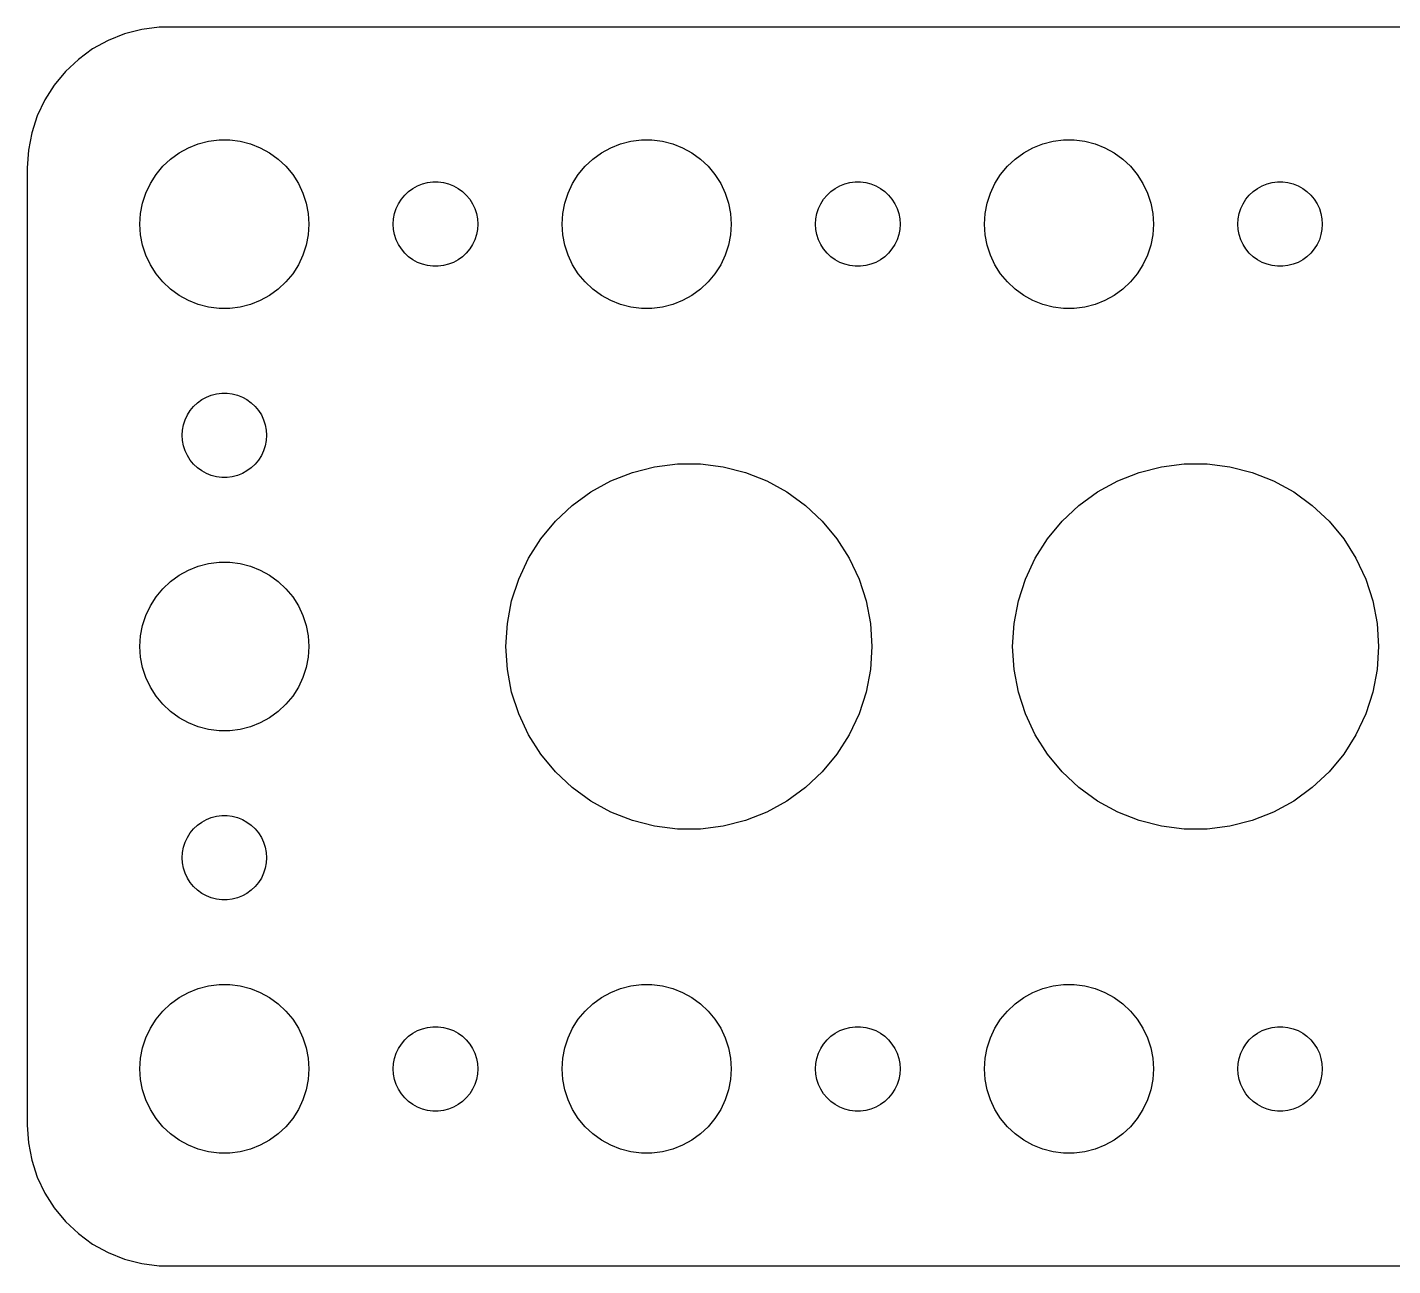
# Model space of a CAD drawing. Header units: metres. Extents: x -60 to 60, y 32 to 76.
# Drawn here: x -59.5 to -11, y 32.01 to 75.99 of the extents above; entities that cross this region are included whole.
import ezdxf

# ---------------------------------------------------------------- set-up
doc = ezdxf.new("R2010")
doc.units = ezdxf.units.M

msp = doc.modelspace()

# ---------------------------------------------------------------- linework, layer by layer
for p, q in [((-56.0451, 75.7553), (-56.6289, 75.5241)), ((-55.4369, 75.9114), (-56.0451, 75.7553)), ((-54.8139, 75.9901), (-55.4369, 75.9114)), ((54.8139, 75.9901), (-54.8139, 75.9901)), ((-57.1791, 75.2216), (-57.6871, 74.8526)), ((-56.6289, 75.5241), (-57.1791, 75.2216)), ((-57.6871, 74.8526), (-58.1448, 74.4227)), ((-58.1448, 74.4227), (-58.5451, 73.9389)), ((-58.5451, 73.9389), (-58.8815, 73.4088)), ((-58.8815, 73.4088), (-59.1489, 72.8406)), ((-59.1489, 72.8406), (-59.3429, 72.2434)), ((-59.3429, 72.2434), (-59.4606, 71.6267)), ((-53.7773, 71.7145), (-53.427, 71.8532)), ((-53.427, 71.8532), (-53.0621, 71.9469)), ((-53.0621, 71.9469), (-52.6884, 71.9941)), ((-52.6884, 71.9941), (-52.3116, 71.9941)), ((-52.3116, 71.9941), (-51.9379, 71.9469)), ((-51.9379, 71.9469), (-51.5729, 71.8532)), ((-51.5729, 71.8532), (-51.2227, 71.7145)), ((-38.7773, 71.7145), (-38.427, 71.8532)), ((-38.427, 71.8532), (-38.0621, 71.9469)), ((-38.0621, 71.9469), (-37.6884, 71.9941)), ((-37.6884, 71.9941), (-37.3116, 71.9941)), ((-37.3116, 71.9941), (-36.9379, 71.9469)), ((-36.9379, 71.9469), (-36.5729, 71.8532)), ((-36.5729, 71.8532), (-36.2227, 71.7145)), ((-23.7773, 71.7145), (-23.427, 71.8532)), ((-23.427, 71.8532), (-23.0621, 71.9469)), ((-23.0621, 71.9469), (-22.6884, 71.9941)), ((-22.6884, 71.9941), (-22.3116, 71.9941)), ((-22.3116, 71.9941), (-21.9379, 71.9469)), ((-21.9379, 71.9469), (-21.5729, 71.8532)), ((-21.5729, 71.8532), (-21.2227, 71.7145)), ((-59.4606, 71.6267), (-59.5, 71)), ((-54.6869, 71.0536), (-54.4123, 71.3115)), ((-54.4123, 71.3115), (-54.1075, 71.533)), ((-54.1075, 71.533), (-53.7773, 71.7145)), ((-51.2227, 71.7145), (-50.8925, 71.533)), ((-50.8925, 71.533), (-50.5877, 71.3115)), ((-50.5877, 71.3115), (-50.3131, 71.0536)), ((-39.6869, 71.0536), (-39.4123, 71.3115)), ((-39.4123, 71.3115), (-39.1075, 71.533)), ((-39.1075, 71.533), (-38.7773, 71.7145)), ((-36.2227, 71.7145), (-35.8925, 71.533)), ((-35.8925, 71.533), (-35.5877, 71.3115)), ((-35.5877, 71.3115), (-35.3131, 71.0536)), ((-24.6869, 71.0536), (-24.4123, 71.3115)), ((-24.4123, 71.3115), (-24.1075, 71.533)), ((-24.1075, 71.533), (-23.7773, 71.7145)), ((-21.2227, 71.7145), (-20.8925, 71.533)), ((-20.8925, 71.533), (-20.5877, 71.3115)), ((-20.5877, 71.3115), (-20.3131, 71.0536)), ((-59.5, 71), (-59.5, 37)), ((-54.927, 70.7634), (-54.6869, 71.0536)), ((-50.3131, 71.0536), (-50.0729, 70.7634)), ((-39.927, 70.7634), (-39.6869, 71.0536)), ((-35.3131, 71.0536), (-35.0729, 70.7634)), ((-24.927, 70.7634), (-24.6869, 71.0536)), ((-20.3131, 71.0536), (-20.0729, 70.7634)), ((-55.2893, 70.1044), (-55.1289, 70.4453)), ((-55.1289, 70.4453), (-54.927, 70.7634)), ((-50.0729, 70.7634), (-49.8711, 70.4453)), ((-49.8711, 70.4453), (-49.7107, 70.1044)), ((-45.8037, 70.2665), (-45.6387, 70.3572)), ((-45.6387, 70.3572), (-45.4635, 70.4266)), ((-45.4635, 70.4266), (-45.2811, 70.4734)), ((-45.2811, 70.4734), (-45.0942, 70.497)), ((-45.0942, 70.497), (-44.9058, 70.497)), ((-44.9058, 70.497), (-44.7189, 70.4734)), ((-44.7189, 70.4734), (-44.5365, 70.4266)), ((-44.5365, 70.4266), (-44.3613, 70.3572)), ((-44.3613, 70.3572), (-44.1963, 70.2665)), ((-40.2893, 70.1044), (-40.1289, 70.4453)), ((-40.1289, 70.4453), (-39.927, 70.7634)), ((-35.0729, 70.7634), (-34.8711, 70.4453)), ((-34.8711, 70.4453), (-34.7107, 70.1044)), ((-30.8037, 70.2665), (-30.6387, 70.3572)), ((-30.6387, 70.3572), (-30.4635, 70.4266)), ((-30.4635, 70.4266), (-30.2811, 70.4734)), ((-30.2811, 70.4734), (-30.0942, 70.497)), ((-30.0942, 70.497), (-29.9058, 70.497)), ((-29.9058, 70.497), (-29.7189, 70.4734)), ((-29.7189, 70.4734), (-29.5365, 70.4266)), ((-29.5365, 70.4266), (-29.3613, 70.3572)), ((-29.3613, 70.3572), (-29.1963, 70.2665)), ((-25.2893, 70.1044), (-25.1289, 70.4453)), ((-25.1289, 70.4453), (-24.927, 70.7634)), ((-20.0729, 70.7634), (-19.8711, 70.4453)), ((-19.8711, 70.4453), (-19.7107, 70.1044)), ((-15.8037, 70.2665), (-15.6387, 70.3572)), ((-15.6387, 70.3572), (-15.4635, 70.4266)), ((-15.4635, 70.4266), (-15.2811, 70.4734)), ((-15.2811, 70.4734), (-15.0942, 70.497)), ((-15.0942, 70.497), (-14.9058, 70.497)), ((-14.9058, 70.497), (-14.7189, 70.4734)), ((-14.7189, 70.4734), (-14.5365, 70.4266)), ((-14.5365, 70.4266), (-14.3613, 70.3572)), ((-14.3613, 70.3572), (-14.1963, 70.2665)), ((-55.4057, 69.7461), (-55.2893, 70.1044)), ((-49.7107, 70.1044), (-49.5942, 69.7461)), ((-46.3145, 69.7226), (-46.2135, 69.8817)), ((-46.2135, 69.8817), (-46.0934, 70.0268)), ((-46.0934, 70.0268), (-45.9561, 70.1558)), ((-45.9561, 70.1558), (-45.8037, 70.2665)), ((-44.1963, 70.2665), (-44.0439, 70.1558)), ((-44.0439, 70.1558), (-43.9065, 70.0268)), ((-43.9065, 70.0268), (-43.7865, 69.8817)), ((-43.7865, 69.8817), (-43.6855, 69.7226)), ((-40.4057, 69.7461), (-40.2893, 70.1044)), ((-34.7107, 70.1044), (-34.5942, 69.7461)), ((-31.3145, 69.7226), (-31.2135, 69.8817)), ((-31.2135, 69.8817), (-31.0934, 70.0268)), ((-31.0934, 70.0268), (-30.9561, 70.1558)), ((-30.9561, 70.1558), (-30.8037, 70.2665)), ((-29.1963, 70.2665), (-29.0439, 70.1558)), ((-29.0439, 70.1558), (-28.9065, 70.0268)), ((-28.9065, 70.0268), (-28.7865, 69.8817)), ((-28.7865, 69.8817), (-28.6855, 69.7226)), ((-25.4057, 69.7461), (-25.2893, 70.1044)), ((-19.7107, 70.1044), (-19.5942, 69.7461)), ((-16.3145, 69.7226), (-16.2135, 69.8817)), ((-16.2135, 69.8817), (-16.0934, 70.0268)), ((-16.0934, 70.0268), (-15.9561, 70.1558)), ((-15.9561, 70.1558), (-15.8037, 70.2665)), ((-14.1963, 70.2665), (-14.0439, 70.1558)), ((-14.0439, 70.1558), (-13.9065, 70.0268)), ((-13.9065, 70.0268), (-13.7865, 69.8817)), ((-13.7865, 69.8817), (-13.6855, 69.7226)), ((-55.5, 69), (-55.4763, 69.376)), ((-55.4763, 69.376), (-55.4057, 69.7461)), ((-49.5942, 69.7461), (-49.5237, 69.376)), ((-49.5237, 69.376), (-49.5, 69)), ((-46.4882, 69.188), (-46.4529, 69.373)), ((-46.4529, 69.373), (-46.3947, 69.5522)), ((-46.3947, 69.5522), (-46.3145, 69.7226)), ((-43.6855, 69.7226), (-43.6053, 69.5522)), ((-43.6053, 69.5522), (-43.5471, 69.373)), ((-43.5471, 69.373), (-43.5118, 69.188)), ((-40.5, 69), (-40.4763, 69.376)), ((-40.4763, 69.376), (-40.4057, 69.7461)), ((-34.5942, 69.7461), (-34.5237, 69.376)), ((-34.5237, 69.376), (-34.5, 69)), ((-31.4882, 69.188), (-31.4529, 69.373)), ((-31.4529, 69.373), (-31.3947, 69.5522)), ((-31.3947, 69.5522), (-31.3145, 69.7226)), ((-28.6855, 69.7226), (-28.6053, 69.5522)), ((-28.6053, 69.5522), (-28.5471, 69.373)), ((-28.5471, 69.373), (-28.5118, 69.188)), ((-25.5, 69), (-25.4763, 69.376)), ((-25.4763, 69.376), (-25.4057, 69.7461)), ((-19.5942, 69.7461), (-19.5237, 69.376)), ((-19.5237, 69.376), (-19.5, 69)), ((-16.4882, 69.188), (-16.4529, 69.373)), ((-16.4529, 69.373), (-16.3947, 69.5522)), ((-16.3947, 69.5522), (-16.3145, 69.7226)), ((-13.6855, 69.7226), (-13.6053, 69.5522)), ((-13.6053, 69.5522), (-13.5471, 69.373)), ((-13.5471, 69.373), (-13.5118, 69.188)), ((-55.4763, 68.624), (-55.5, 69)), ((-49.5, 69), (-49.5237, 68.624)), ((-46.5, 69), (-46.4882, 69.188)), ((-46.4882, 68.812), (-46.5, 69)), ((-43.5118, 69.188), (-43.5, 69)), ((-43.5, 69), (-43.5118, 68.812)), ((-40.4763, 68.624), (-40.5, 69)), ((-34.5, 69), (-34.5237, 68.624)), ((-31.5, 69), (-31.4882, 69.188)), ((-31.4882, 68.812), (-31.5, 69)), ((-28.5118, 69.188), (-28.5, 69)), ((-28.5, 69), (-28.5118, 68.812)), ((-25.4763, 68.624), (-25.5, 69)), ((-19.5, 69), (-19.5237, 68.624)), ((-16.5, 69), (-16.4882, 69.188)), ((-16.4882, 68.812), (-16.5, 69)), ((-13.5118, 69.188), (-13.5, 69)), ((-13.5, 69), (-13.5118, 68.812)), ((-55.4057, 68.2539), (-55.4763, 68.624)), ((-49.5237, 68.624), (-49.5942, 68.2539)), ((-46.4529, 68.627), (-46.4882, 68.812)), ((-46.3947, 68.4478), (-46.4529, 68.627)), ((-46.3145, 68.2774), (-46.3947, 68.4478)), ((-43.6053, 68.4478), (-43.6855, 68.2774)), ((-43.5471, 68.627), (-43.6053, 68.4478)), ((-43.5118, 68.812), (-43.5471, 68.627)), ((-40.4057, 68.2539), (-40.4763, 68.624)), ((-34.5237, 68.624), (-34.5942, 68.2539)), ((-31.4529, 68.627), (-31.4882, 68.812)), ((-31.3947, 68.4478), (-31.4529, 68.627)), ((-31.3145, 68.2774), (-31.3947, 68.4478)), ((-28.6053, 68.4478), (-28.6855, 68.2774)), ((-28.5471, 68.627), (-28.6053, 68.4478)), ((-28.5118, 68.812), (-28.5471, 68.627)), ((-25.4057, 68.2539), (-25.4763, 68.624)), ((-19.5237, 68.624), (-19.5942, 68.2539)), ((-16.4529, 68.627), (-16.4882, 68.812)), ((-16.3947, 68.4478), (-16.4529, 68.627)), ((-16.3145, 68.2774), (-16.3947, 68.4478)), ((-13.6053, 68.4478), (-13.6855, 68.2774)), ((-13.5471, 68.627), (-13.6053, 68.4478)), ((-13.5118, 68.812), (-13.5471, 68.627)), ((-55.2893, 67.8956), (-55.4057, 68.2539)), ((-49.5942, 68.2539), (-49.7107, 67.8956)), ((-46.2135, 68.1183), (-46.3145, 68.2774)), ((-46.0934, 67.9732), (-46.2135, 68.1183)), ((-45.9561, 67.8442), (-46.0934, 67.9732)), ((-43.9065, 67.9732), (-44.0439, 67.8442)), ((-43.7865, 68.1183), (-43.9065, 67.9732)), ((-43.6855, 68.2774), (-43.7865, 68.1183)), ((-40.2893, 67.8956), (-40.4057, 68.2539)), ((-34.5942, 68.2539), (-34.7107, 67.8956)), ((-31.2135, 68.1183), (-31.3145, 68.2774)), ((-31.0934, 67.9732), (-31.2135, 68.1183)), ((-30.9561, 67.8442), (-31.0934, 67.9732)), ((-28.9065, 67.9732), (-29.0439, 67.8442)), ((-28.7865, 68.1183), (-28.9065, 67.9732)), ((-28.6855, 68.2774), (-28.7865, 68.1183)), ((-25.2893, 67.8956), (-25.4057, 68.2539)), ((-19.5942, 68.2539), (-19.7107, 67.8956)), ((-16.2135, 68.1183), (-16.3145, 68.2774)), ((-16.0934, 67.9732), (-16.2135, 68.1183)), ((-15.9561, 67.8442), (-16.0934, 67.9732)), ((-13.9065, 67.9732), (-14.0439, 67.8442)), ((-13.7865, 68.1183), (-13.9065, 67.9732)), ((-13.6855, 68.2774), (-13.7865, 68.1183)), ((-55.1289, 67.5547), (-55.2893, 67.8956)), ((-54.927, 67.2366), (-55.1289, 67.5547)), ((-49.8711, 67.5547), (-50.0729, 67.2366)), ((-49.7107, 67.8956), (-49.8711, 67.5547)), ((-45.8037, 67.7335), (-45.9561, 67.8442)), ((-45.6387, 67.6427), (-45.8037, 67.7335)), ((-45.4635, 67.5734), (-45.6387, 67.6427)), ((-45.2811, 67.5266), (-45.4635, 67.5734)), ((-45.0942, 67.5029), (-45.2811, 67.5266)), ((-44.9058, 67.5029), (-45.0942, 67.5029)), ((-44.7189, 67.5266), (-44.9058, 67.5029)), ((-44.5365, 67.5734), (-44.7189, 67.5266)), ((-44.3613, 67.6427), (-44.5365, 67.5734)), ((-44.1963, 67.7335), (-44.3613, 67.6427)), ((-44.0439, 67.8442), (-44.1963, 67.7335)), ((-40.1289, 67.5547), (-40.2893, 67.8956)), ((-39.927, 67.2366), (-40.1289, 67.5547)), ((-34.8711, 67.5547), (-35.0729, 67.2366)), ((-34.7107, 67.8956), (-34.8711, 67.5547)), ((-30.8037, 67.7335), (-30.9561, 67.8442)), ((-30.6387, 67.6427), (-30.8037, 67.7335)), ((-30.4635, 67.5734), (-30.6387, 67.6427)), ((-30.2811, 67.5266), (-30.4635, 67.5734)), ((-30.0942, 67.5029), (-30.2811, 67.5266)), ((-29.9058, 67.5029), (-30.0942, 67.5029)), ((-29.7189, 67.5266), (-29.9058, 67.5029)), ((-29.5365, 67.5734), (-29.7189, 67.5266)), ((-29.3613, 67.6427), (-29.5365, 67.5734)), ((-29.1963, 67.7335), (-29.3613, 67.6427)), ((-29.0439, 67.8442), (-29.1963, 67.7335)), ((-25.1289, 67.5547), (-25.2893, 67.8956)), ((-24.927, 67.2366), (-25.1289, 67.5547)), ((-19.8711, 67.5547), (-20.0729, 67.2366)), ((-19.7107, 67.8956), (-19.8711, 67.5547)), ((-15.8037, 67.7335), (-15.9561, 67.8442)), ((-15.6387, 67.6427), (-15.8037, 67.7335)), ((-15.4635, 67.5734), (-15.6387, 67.6427)), ((-15.2811, 67.5266), (-15.4635, 67.5734)), ((-15.0942, 67.5029), (-15.2811, 67.5266)), ((-14.9058, 67.5029), (-15.0942, 67.5029)), ((-14.7189, 67.5266), (-14.9058, 67.5029)), ((-14.5365, 67.5734), (-14.7189, 67.5266)), ((-14.3613, 67.6427), (-14.5365, 67.5734)), ((-14.1963, 67.7335), (-14.3613, 67.6427)), ((-14.0439, 67.8442), (-14.1963, 67.7335)), ((-54.6869, 66.9464), (-54.927, 67.2366)), ((-54.4123, 66.6884), (-54.6869, 66.9464)), ((-50.3131, 66.9464), (-50.5877, 66.6884)), ((-50.0729, 67.2366), (-50.3131, 66.9464)), ((-39.6869, 66.9464), (-39.927, 67.2366)), ((-39.4123, 66.6884), (-39.6869, 66.9464)), ((-35.3131, 66.9464), (-35.5877, 66.6884)), ((-35.0729, 67.2366), (-35.3131, 66.9464)), ((-24.6869, 66.9464), (-24.927, 67.2366)), ((-24.4123, 66.6884), (-24.6869, 66.9464)), ((-20.3131, 66.9464), (-20.5877, 66.6884)), ((-20.0729, 67.2366), (-20.3131, 66.9464)), ((-54.1075, 66.467), (-54.4123, 66.6884)), ((-53.7773, 66.2855), (-54.1075, 66.467)), ((-50.8925, 66.467), (-51.2227, 66.2855)), ((-50.5877, 66.6884), (-50.8925, 66.467)), ((-39.1075, 66.467), (-39.4123, 66.6884)), ((-38.7773, 66.2855), (-39.1075, 66.467)), ((-35.8925, 66.467), (-36.2227, 66.2855)), ((-35.5877, 66.6884), (-35.8925, 66.467)), ((-24.1075, 66.467), (-24.4123, 66.6884)), ((-23.7773, 66.2855), (-24.1075, 66.467)), ((-20.8925, 66.467), (-21.2227, 66.2855)), ((-20.5877, 66.6884), (-20.8925, 66.467)), ((-53.427, 66.1468), (-53.7773, 66.2855)), ((-53.0621, 66.0531), (-53.427, 66.1468)), ((-52.6884, 66.0059), (-53.0621, 66.0531)), ((-52.3116, 66.0059), (-52.6884, 66.0059)), ((-51.9379, 66.0531), (-52.3116, 66.0059)), ((-51.5729, 66.1468), (-51.9379, 66.0531)), ((-51.2227, 66.2855), (-51.5729, 66.1468)), ((-38.427, 66.1468), (-38.7773, 66.2855)), ((-38.0621, 66.0531), (-38.427, 66.1468)), ((-37.6884, 66.0059), (-38.0621, 66.0531)), ((-37.3116, 66.0059), (-37.6884, 66.0059)), ((-36.9379, 66.0531), (-37.3116, 66.0059)), ((-36.5729, 66.1468), (-36.9379, 66.0531)), ((-36.2227, 66.2855), (-36.5729, 66.1468)), ((-23.427, 66.1468), (-23.7773, 66.2855)), ((-23.0621, 66.0531), (-23.427, 66.1468)), ((-22.6884, 66.0059), (-23.0621, 66.0531)), ((-22.3116, 66.0059), (-22.6884, 66.0059)), ((-21.9379, 66.0531), (-22.3116, 66.0059)), ((-21.5729, 66.1468), (-21.9379, 66.0531)), ((-21.2227, 66.2855), (-21.5729, 66.1468)), ((-53.5934, 62.5268), (-53.4561, 62.6558)), ((-53.4561, 62.6558), (-53.3037, 62.7665)), ((-53.3037, 62.7665), (-53.1387, 62.8572)), ((-53.1387, 62.8572), (-52.9635, 62.9266)), ((-52.9635, 62.9266), (-52.7811, 62.9734)), ((-52.7811, 62.9734), (-52.5942, 62.997)), ((-52.5942, 62.997), (-52.4058, 62.997)), ((-52.4058, 62.997), (-52.2189, 62.9734)), ((-52.2189, 62.9734), (-52.0365, 62.9266)), ((-52.0365, 62.9266), (-51.8613, 62.8572)), ((-51.8613, 62.8572), (-51.6963, 62.7665)), ((-51.6963, 62.7665), (-51.5439, 62.6558)), ((-51.5439, 62.6558), (-51.4065, 62.5268)), ((-53.8947, 62.0522), (-53.8145, 62.2226)), ((-53.8145, 62.2226), (-53.7135, 62.3817)), ((-53.7135, 62.3817), (-53.5934, 62.5268)), ((-51.4065, 62.5268), (-51.2865, 62.3817)), ((-51.2865, 62.3817), (-51.1855, 62.2226)), ((-51.1855, 62.2226), (-51.1053, 62.0522)), ((-54, 61.5), (-53.9882, 61.688)), ((-53.9882, 61.688), (-53.9529, 61.873)), ((-53.9529, 61.873), (-53.8947, 62.0522)), ((-51.1053, 62.0522), (-51.0471, 61.873)), ((-51.0471, 61.873), (-51.0118, 61.688)), ((-51.0118, 61.688), (-51, 61.5)), ((-53.9882, 61.312), (-54, 61.5)), ((-53.9529, 61.127), (-53.9882, 61.312)), ((-53.8947, 60.9478), (-53.9529, 61.127)), ((-51.0471, 61.127), (-51.1053, 60.9478)), ((-51.0118, 61.312), (-51.0471, 61.127)), ((-51, 61.5), (-51.0118, 61.312)), ((-53.8145, 60.7774), (-53.8947, 60.9478)), ((-53.7135, 60.6183), (-53.8145, 60.7774)), ((-51.1855, 60.7774), (-51.2865, 60.6183)), ((-51.1053, 60.9478), (-51.1855, 60.7774)), ((-53.5934, 60.4732), (-53.7135, 60.6183)), ((-53.4561, 60.3442), (-53.5934, 60.4732)), ((-53.3037, 60.2335), (-53.4561, 60.3442)), ((-53.1387, 60.1427), (-53.3037, 60.2335)), ((-52.9635, 60.0734), (-53.1387, 60.1427)), ((-51.8613, 60.1427), (-52.0365, 60.0734)), ((-51.6963, 60.2335), (-51.8613, 60.1427)), ((-51.5439, 60.3442), (-51.6963, 60.2335)), ((-51.4065, 60.4732), (-51.5439, 60.3442)), ((-51.2865, 60.6183), (-51.4065, 60.4732)), ((-38.7676, 59.8814), (-38.0086, 60.1819)), ((-38.0086, 60.1819), (-37.218, 60.3849)), ((-37.218, 60.3849), (-36.4081, 60.4872)), ((-36.4081, 60.4872), (-35.5919, 60.4872)), ((-35.5919, 60.4872), (-34.782, 60.3849)), ((-34.782, 60.3849), (-33.9914, 60.1819)), ((-33.9914, 60.1819), (-33.2324, 59.8814)), ((-20.7676, 59.8814), (-20.0086, 60.1819)), ((-20.0086, 60.1819), (-19.218, 60.3849)), ((-19.218, 60.3849), (-18.4081, 60.4872)), ((-18.4081, 60.4872), (-17.5919, 60.4872)), ((-17.5919, 60.4872), (-16.782, 60.3849)), ((-16.782, 60.3849), (-15.9914, 60.1819)), ((-15.9914, 60.1819), (-15.2324, 59.8814)), ((-52.7811, 60.0266), (-52.9635, 60.0734)), ((-52.5942, 60.0029), (-52.7811, 60.0266)), ((-52.4058, 60.0029), (-52.5942, 60.0029)), ((-52.2189, 60.0266), (-52.4058, 60.0029)), ((-52.0365, 60.0734), (-52.2189, 60.0266)), ((-39.4829, 59.4881), (-38.7676, 59.8814)), ((-33.2324, 59.8814), (-32.5171, 59.4881)), ((-21.4829, 59.4881), (-20.7676, 59.8814)), ((-15.2324, 59.8814), (-14.5171, 59.4881)), ((-40.1432, 59.0083), (-39.4829, 59.4881)), ((-32.5171, 59.4881), (-31.8567, 59.0083)), ((-22.1432, 59.0083), (-21.4829, 59.4881)), ((-14.5171, 59.4881), (-13.8567, 59.0083)), ((-40.7383, 58.4496), (-40.1432, 59.0083)), ((-31.8567, 59.0083), (-31.2617, 58.4496)), ((-22.7383, 58.4496), (-22.1432, 59.0083)), ((-13.8567, 59.0083), (-13.2617, 58.4496)), ((-41.2586, 57.8206), (-40.7383, 58.4496)), ((-31.2617, 58.4496), (-30.7414, 57.8206)), ((-23.2586, 57.8206), (-22.7383, 58.4496)), ((-13.2617, 58.4496), (-12.7414, 57.8206)), ((-41.696, 57.1314), (-41.2586, 57.8206)), ((-30.7414, 57.8206), (-30.304, 57.1314)), ((-23.696, 57.1314), (-23.2586, 57.8206)), ((-12.7414, 57.8206), (-12.304, 57.1314)), ((-53.7773, 56.7145), (-53.427, 56.8532)), ((-53.427, 56.8532), (-53.0621, 56.9469)), ((-53.0621, 56.9469), (-52.6884, 56.9941)), ((-52.6884, 56.9941), (-52.3116, 56.9941)), ((-52.3116, 56.9941), (-51.9379, 56.9469)), ((-51.9379, 56.9469), (-51.5729, 56.8532)), ((-51.5729, 56.8532), (-51.2227, 56.7145)), ((-42.0435, 56.3928), (-41.696, 57.1314)), ((-30.304, 57.1314), (-29.9565, 56.3928)), ((-24.0435, 56.3928), (-23.696, 57.1314)), ((-12.304, 57.1314), (-11.9565, 56.3928)), ((-54.6869, 56.0536), (-54.4123, 56.3115)), ((-54.4123, 56.3115), (-54.1075, 56.533)), ((-54.1075, 56.533), (-53.7773, 56.7145)), ((-51.2227, 56.7145), (-50.8925, 56.533)), ((-50.8925, 56.533), (-50.5877, 56.3115)), ((-50.5877, 56.3115), (-50.3131, 56.0536)), ((-42.2958, 55.6165), (-42.0435, 56.3928)), ((-29.9565, 56.3928), (-29.7042, 55.6165)), ((-24.2958, 55.6165), (-24.0435, 56.3928)), ((-11.9565, 56.3928), (-11.7042, 55.6165)), ((-54.927, 55.7634), (-54.6869, 56.0536)), ((-50.3131, 56.0536), (-50.0729, 55.7634)), ((-55.2893, 55.1044), (-55.1289, 55.4453)), ((-55.1289, 55.4453), (-54.927, 55.7634)), ((-50.0729, 55.7634), (-49.8711, 55.4453)), ((-49.8711, 55.4453), (-49.7107, 55.1044)), ((-42.4487, 54.8147), (-42.2958, 55.6165)), ((-29.7042, 55.6165), (-29.5513, 54.8147)), ((-24.4487, 54.8147), (-24.2958, 55.6165)), ((-11.7042, 55.6165), (-11.5513, 54.8147)), ((-55.4057, 54.7461), (-55.2893, 55.1044)), ((-49.7107, 55.1044), (-49.5942, 54.7461)), ((-42.5, 54), (-42.4487, 54.8147)), ((-29.5513, 54.8147), (-29.5, 54)), ((-24.5, 54), (-24.4487, 54.8147)), ((-11.5513, 54.8147), (-11.5, 54)), ((-55.5, 54), (-55.4763, 54.376)), ((-55.4763, 54.376), (-55.4057, 54.7461)), ((-49.5942, 54.7461), (-49.5237, 54.376)), ((-49.5237, 54.376), (-49.5, 54)), ((-55.4763, 53.624), (-55.5, 54)), ((-49.5, 54), (-49.5237, 53.624)), ((-42.4487, 53.1853), (-42.5, 54)), ((-29.5, 54), (-29.5513, 53.1853)), ((-24.4487, 53.1853), (-24.5, 54)), ((-11.5, 54), (-11.5513, 53.1853)), ((-55.4057, 53.2539), (-55.4763, 53.624)), ((-49.5237, 53.624), (-49.5942, 53.2539)), ((-55.2893, 52.8956), (-55.4057, 53.2539)), ((-55.1289, 52.5547), (-55.2893, 52.8956)), ((-49.7107, 52.8956), (-49.8711, 52.5547)), ((-49.5942, 53.2539), (-49.7107, 52.8956)), ((-42.2958, 52.3835), (-42.4487, 53.1853)), ((-29.5513, 53.1853), (-29.7042, 52.3835)), ((-24.2958, 52.3835), (-24.4487, 53.1853)), ((-11.5513, 53.1853), (-11.7042, 52.3835)), ((-54.927, 52.2366), (-55.1289, 52.5547)), ((-49.8711, 52.5547), (-50.0729, 52.2366)), ((-42.0435, 51.6072), (-42.2958, 52.3835)), ((-29.7042, 52.3835), (-29.9565, 51.6072)), ((-24.0435, 51.6072), (-24.2958, 52.3835)), ((-11.7042, 52.3835), (-11.9565, 51.6072)), ((-54.6869, 51.9464), (-54.927, 52.2366)), ((-54.4123, 51.6885), (-54.6869, 51.9464)), ((-50.3131, 51.9464), (-50.5877, 51.6885)), ((-50.0729, 52.2366), (-50.3131, 51.9464)), ((-54.1075, 51.467), (-54.4123, 51.6885)), ((-53.7773, 51.2855), (-54.1075, 51.467)), ((-50.8925, 51.467), (-51.2227, 51.2855)), ((-50.5877, 51.6885), (-50.8925, 51.467)), ((-41.696, 50.8686), (-42.0435, 51.6072)), ((-29.9565, 51.6072), (-30.304, 50.8686)), ((-23.696, 50.8686), (-24.0435, 51.6072)), ((-11.9565, 51.6072), (-12.304, 50.8686)), ((-53.427, 51.1468), (-53.7773, 51.2855)), ((-53.0621, 51.0531), (-53.427, 51.1468)), ((-52.6884, 51.0059), (-53.0621, 51.0531)), ((-52.3116, 51.0059), (-52.6884, 51.0059)), ((-51.9379, 51.0531), (-52.3116, 51.0059)), ((-51.5729, 51.1468), (-51.9379, 51.0531)), ((-51.2227, 51.2855), (-51.5729, 51.1468)), ((-41.2586, 50.1794), (-41.696, 50.8686)), ((-30.304, 50.8686), (-30.7414, 50.1794)), ((-23.2586, 50.1794), (-23.696, 50.8686)), ((-12.304, 50.8686), (-12.7414, 50.1794)), ((-40.7383, 49.5504), (-41.2586, 50.1794)), ((-30.7414, 50.1794), (-31.2617, 49.5504)), ((-22.7383, 49.5504), (-23.2586, 50.1794)), ((-12.7414, 50.1794), (-13.2617, 49.5504)), ((-40.1432, 48.9917), (-40.7383, 49.5504)), ((-31.2617, 49.5504), (-31.8567, 48.9917)), ((-22.1432, 48.9917), (-22.7383, 49.5504)), ((-13.2617, 49.5504), (-13.8567, 48.9917)), ((-39.4829, 48.5119), (-40.1432, 48.9917)), ((-31.8567, 48.9917), (-32.5171, 48.5119)), ((-21.4829, 48.5119), (-22.1432, 48.9917)), ((-13.8567, 48.9917), (-14.5171, 48.5119)), ((-38.7676, 48.1186), (-39.4829, 48.5119)), ((-32.5171, 48.5119), (-33.2324, 48.1186)), ((-20.7676, 48.1186), (-21.4829, 48.5119)), ((-14.5171, 48.5119), (-15.2324, 48.1186)), ((-38.0086, 47.8181), (-38.7676, 48.1186)), ((-33.2324, 48.1186), (-33.9914, 47.8181)), ((-20.0086, 47.8181), (-20.7676, 48.1186)), ((-15.2324, 48.1186), (-15.9914, 47.8181)), ((-53.5934, 47.5268), (-53.4561, 47.6558)), ((-53.4561, 47.6558), (-53.3037, 47.7665)), ((-53.3037, 47.7665), (-53.1387, 47.8573)), ((-53.1387, 47.8573), (-52.9635, 47.9266)), ((-52.9635, 47.9266), (-52.7811, 47.9734)), ((-52.7811, 47.9734), (-52.5942, 47.9971)), ((-52.5942, 47.9971), (-52.4058, 47.9971)), ((-52.4058, 47.9971), (-52.2189, 47.9734)), ((-52.2189, 47.9734), (-52.0365, 47.9266)), ((-52.0365, 47.9266), (-51.8613, 47.8573)), ((-51.8613, 47.8573), (-51.6963, 47.7665)), ((-51.6963, 47.7665), (-51.5439, 47.6558)), ((-51.5439, 47.6558), (-51.4065, 47.5268)), ((-37.218, 47.6151), (-38.0086, 47.8181)), ((-36.4081, 47.5128), (-37.218, 47.6151)), ((-34.782, 47.6151), (-35.5919, 47.5128)), ((-33.9914, 47.8181), (-34.782, 47.6151)), ((-19.218, 47.6151), (-20.0086, 47.8181)), ((-18.4081, 47.5128), (-19.218, 47.6151)), ((-16.782, 47.6151), (-17.5919, 47.5128)), ((-15.9914, 47.8181), (-16.782, 47.6151)), ((-53.9529, 46.873), (-53.8947, 47.0522)), ((-53.8947, 47.0522), (-53.8145, 47.2226)), ((-53.8145, 47.2226), (-53.7135, 47.3817)), ((-53.7135, 47.3817), (-53.5934, 47.5268)), ((-51.4065, 47.5268), (-51.2865, 47.3817)), ((-51.2865, 47.3817), (-51.1855, 47.2226)), ((-51.1855, 47.2226), (-51.1053, 47.0522)), ((-51.1053, 47.0522), (-51.0471, 46.873)), ((-35.5919, 47.5128), (-36.4081, 47.5128)), ((-17.5919, 47.5128), (-18.4081, 47.5128)), ((-54, 46.5), (-53.9882, 46.688)), ((-53.9882, 46.688), (-53.9529, 46.873)), ((-51.0471, 46.873), (-51.0118, 46.688)), ((-51.0118, 46.688), (-51, 46.5)), ((-53.9882, 46.312), (-54, 46.5)), ((-53.9529, 46.127), (-53.9882, 46.312)), ((-53.8947, 45.9478), (-53.9529, 46.127)), ((-51.0471, 46.127), (-51.1053, 45.9478)), ((-51.0118, 46.312), (-51.0471, 46.127)), ((-51, 46.5), (-51.0118, 46.312)), ((-53.8145, 45.7774), (-53.8947, 45.9478)), ((-53.7135, 45.6183), (-53.8145, 45.7774)), ((-53.5934, 45.4732), (-53.7135, 45.6183)), ((-51.2865, 45.6183), (-51.4065, 45.4732)), ((-51.1855, 45.7774), (-51.2865, 45.6183)), ((-51.1053, 45.9478), (-51.1855, 45.7774)), ((-53.4561, 45.3442), (-53.5934, 45.4732)), ((-53.3037, 45.2335), (-53.4561, 45.3442)), ((-53.1387, 45.1428), (-53.3037, 45.2335)), ((-52.9635, 45.0734), (-53.1387, 45.1428)), ((-51.8613, 45.1428), (-52.0365, 45.0734)), ((-51.6963, 45.2335), (-51.8613, 45.1428)), ((-51.5439, 45.3442), (-51.6963, 45.2335)), ((-51.4065, 45.4732), (-51.5439, 45.3442)), ((-52.7811, 45.0266), (-52.9635, 45.0734)), ((-52.5942, 45.003), (-52.7811, 45.0266)), ((-52.4058, 45.003), (-52.5942, 45.003)), ((-52.2189, 45.0266), (-52.4058, 45.003)), ((-52.0365, 45.0734), (-52.2189, 45.0266)), ((-54.1075, 41.533), (-53.7773, 41.7145)), ((-53.7773, 41.7145), (-53.427, 41.8532)), ((-53.427, 41.8532), (-53.0621, 41.9469)), ((-53.0621, 41.9469), (-52.6884, 41.9941)), ((-52.6884, 41.9941), (-52.3116, 41.9941)), ((-52.3116, 41.9941), (-51.9379, 41.9469)), ((-51.9379, 41.9469), (-51.5729, 41.8532)), ((-51.5729, 41.8532), (-51.2227, 41.7145)), ((-51.2227, 41.7145), (-50.8925, 41.533)), ((-39.1075, 41.533), (-38.7773, 41.7145)), ((-38.7773, 41.7145), (-38.427, 41.8532)), ((-38.427, 41.8532), (-38.0621, 41.9469)), ((-38.0621, 41.9469), (-37.6884, 41.9941)), ((-37.6884, 41.9941), (-37.3116, 41.9941)), ((-37.3116, 41.9941), (-36.9379, 41.9469)), ((-36.9379, 41.9469), (-36.5729, 41.8532)), ((-36.5729, 41.8532), (-36.2227, 41.7145)), ((-36.2227, 41.7145), (-35.8925, 41.533)), ((-24.1075, 41.533), (-23.7773, 41.7145)), ((-23.7773, 41.7145), (-23.427, 41.8532)), ((-23.427, 41.8532), (-23.0621, 41.9469)), ((-23.0621, 41.9469), (-22.6884, 41.9941)), ((-22.6884, 41.9941), (-22.3116, 41.9941)), ((-22.3116, 41.9941), (-21.9379, 41.9469)), ((-21.9379, 41.9469), (-21.5729, 41.8532)), ((-21.5729, 41.8532), (-21.2227, 41.7145)), ((-21.2227, 41.7145), (-20.8925, 41.533)), ((-54.6869, 41.0536), (-54.4123, 41.3116)), ((-54.4123, 41.3116), (-54.1075, 41.533)), ((-50.8925, 41.533), (-50.5877, 41.3116)), ((-50.5877, 41.3116), (-50.3131, 41.0536)), ((-39.6869, 41.0536), (-39.4123, 41.3116)), ((-39.4123, 41.3116), (-39.1075, 41.533)), ((-35.8925, 41.533), (-35.5877, 41.3116)), ((-35.5877, 41.3116), (-35.3131, 41.0536)), ((-24.6869, 41.0536), (-24.4123, 41.3116)), ((-24.4123, 41.3116), (-24.1075, 41.533)), ((-20.8925, 41.533), (-20.5877, 41.3116)), ((-20.5877, 41.3116), (-20.3131, 41.0536)), ((-55.1289, 40.4453), (-54.927, 40.7634)), ((-54.927, 40.7634), (-54.6869, 41.0536)), ((-50.3131, 41.0536), (-50.0729, 40.7634)), ((-50.0729, 40.7634), (-49.8711, 40.4453)), ((-40.1289, 40.4453), (-39.927, 40.7634)), ((-39.927, 40.7634), (-39.6869, 41.0536)), ((-35.3131, 41.0536), (-35.0729, 40.7634)), ((-35.0729, 40.7634), (-34.8711, 40.4453)), ((-25.1289, 40.4453), (-24.927, 40.7634)), ((-24.927, 40.7634), (-24.6869, 41.0536)), ((-20.3131, 41.0536), (-20.0729, 40.7634)), ((-20.0729, 40.7634), (-19.8711, 40.4453)), ((-55.2893, 40.1044), (-55.1289, 40.4453)), ((-49.8711, 40.4453), (-49.7107, 40.1044)), ((-45.9561, 40.1558), (-45.8037, 40.2665)), ((-45.8037, 40.2665), (-45.6387, 40.3573)), ((-45.6387, 40.3573), (-45.4635, 40.4266)), ((-45.4635, 40.4266), (-45.2811, 40.4734)), ((-45.2811, 40.4734), (-45.0942, 40.4971)), ((-45.0942, 40.4971), (-44.9058, 40.4971)), ((-44.9058, 40.4971), (-44.7189, 40.4734)), ((-44.7189, 40.4734), (-44.5365, 40.4266)), ((-44.5365, 40.4266), (-44.3613, 40.3573)), ((-44.3613, 40.3573), (-44.1963, 40.2665)), ((-44.1963, 40.2665), (-44.0439, 40.1558)), ((-40.2893, 40.1044), (-40.1289, 40.4453)), ((-34.8711, 40.4453), (-34.7107, 40.1044)), ((-30.9561, 40.1558), (-30.8037, 40.2665)), ((-30.8037, 40.2665), (-30.6387, 40.3573)), ((-30.6387, 40.3573), (-30.4635, 40.4266)), ((-30.4635, 40.4266), (-30.2811, 40.4734)), ((-30.2811, 40.4734), (-30.0942, 40.4971)), ((-30.0942, 40.4971), (-29.9058, 40.4971)), ((-29.9058, 40.4971), (-29.7189, 40.4734)), ((-29.7189, 40.4734), (-29.5365, 40.4266)), ((-29.5365, 40.4266), (-29.3613, 40.3573)), ((-29.3613, 40.3573), (-29.1963, 40.2665)), ((-29.1963, 40.2665), (-29.0439, 40.1558)), ((-25.2893, 40.1044), (-25.1289, 40.4453)), ((-19.8711, 40.4453), (-19.7107, 40.1044)), ((-15.9561, 40.1558), (-15.8037, 40.2665)), ((-15.8037, 40.2665), (-15.6387, 40.3573)), ((-15.6387, 40.3573), (-15.4635, 40.4266)), ((-15.4635, 40.4266), (-15.2811, 40.4734)), ((-15.2811, 40.4734), (-15.0942, 40.4971)), ((-15.0942, 40.4971), (-14.9058, 40.4971)), ((-14.9058, 40.4971), (-14.7189, 40.4734)), ((-14.7189, 40.4734), (-14.5365, 40.4266)), ((-14.5365, 40.4266), (-14.3613, 40.3573)), ((-14.3613, 40.3573), (-14.1963, 40.2665)), ((-14.1963, 40.2665), (-14.0439, 40.1558)), ((-55.4057, 39.7461), (-55.2893, 40.1044)), ((-49.7107, 40.1044), (-49.5942, 39.7461)), ((-46.3145, 39.7226), (-46.2135, 39.8817)), ((-46.2135, 39.8817), (-46.0934, 40.0268)), ((-46.0934, 40.0268), (-45.9561, 40.1558)), ((-44.0439, 40.1558), (-43.9065, 40.0268)), ((-43.9065, 40.0268), (-43.7865, 39.8817)), ((-43.7865, 39.8817), (-43.6855, 39.7226)), ((-40.4057, 39.7461), (-40.2893, 40.1044)), ((-34.7107, 40.1044), (-34.5942, 39.7461)), ((-31.3145, 39.7226), (-31.2135, 39.8817)), ((-31.2135, 39.8817), (-31.0934, 40.0268)), ((-31.0934, 40.0268), (-30.9561, 40.1558)), ((-29.0439, 40.1558), (-28.9065, 40.0268)), ((-28.9065, 40.0268), (-28.7865, 39.8817)), ((-28.7865, 39.8817), (-28.6855, 39.7226)), ((-25.4057, 39.7461), (-25.2893, 40.1044)), ((-19.7107, 40.1044), (-19.5942, 39.7461)), ((-16.3145, 39.7226), (-16.2135, 39.8817)), ((-16.2135, 39.8817), (-16.0934, 40.0268)), ((-16.0934, 40.0268), (-15.9561, 40.1558)), ((-14.0439, 40.1558), (-13.9065, 40.0268)), ((-13.9065, 40.0268), (-13.7865, 39.8817)), ((-13.7865, 39.8817), (-13.6855, 39.7226)), ((-55.5, 39), (-55.4763, 39.376)), ((-55.4763, 39.376), (-55.4057, 39.7461)), ((-49.5942, 39.7461), (-49.5237, 39.376)), ((-49.5237, 39.376), (-49.5, 39)), ((-46.4882, 39.188), (-46.4529, 39.373)), ((-46.4529, 39.373), (-46.3947, 39.5522)), ((-46.3947, 39.5522), (-46.3145, 39.7226)), ((-43.6855, 39.7226), (-43.6053, 39.5522)), ((-43.6053, 39.5522), (-43.5471, 39.373)), ((-43.5471, 39.373), (-43.5118, 39.188)), ((-40.5, 39), (-40.4763, 39.376)), ((-40.4763, 39.376), (-40.4057, 39.7461)), ((-34.5942, 39.7461), (-34.5237, 39.376)), ((-34.5237, 39.376), (-34.5, 39)), ((-31.4882, 39.188), (-31.4529, 39.373)), ((-31.4529, 39.373), (-31.3947, 39.5522)), ((-31.3947, 39.5522), (-31.3145, 39.7226)), ((-28.6855, 39.7226), (-28.6053, 39.5522)), ((-28.6053, 39.5522), (-28.5471, 39.373)), ((-28.5471, 39.373), (-28.5118, 39.188)), ((-25.5, 39), (-25.4763, 39.376)), ((-25.4763, 39.376), (-25.4057, 39.7461)), ((-19.5942, 39.7461), (-19.5237, 39.376)), ((-19.5237, 39.376), (-19.5, 39)), ((-16.4882, 39.188), (-16.4529, 39.373)), ((-16.4529, 39.373), (-16.3947, 39.5522)), ((-16.3947, 39.5522), (-16.3145, 39.7226)), ((-13.6855, 39.7226), (-13.6053, 39.5522)), ((-13.6053, 39.5522), (-13.5471, 39.373)), ((-13.5471, 39.373), (-13.5118, 39.188)), ((-55.4763, 38.624), (-55.5, 39)), ((-49.5, 39), (-49.5237, 38.624)), ((-46.5, 39), (-46.4882, 39.188)), ((-46.4882, 38.812), (-46.5, 39)), ((-46.4529, 38.627), (-46.4882, 38.812)), ((-43.5118, 38.812), (-43.5471, 38.627)), ((-43.5118, 39.188), (-43.5, 39)), ((-43.5, 39), (-43.5118, 38.812)), ((-40.4763, 38.624), (-40.5, 39)), ((-34.5, 39), (-34.5237, 38.624)), ((-31.5, 39), (-31.4882, 39.188)), ((-31.4882, 38.812), (-31.5, 39)), ((-31.4529, 38.627), (-31.4882, 38.812)), ((-28.5118, 38.812), (-28.5471, 38.627)), ((-28.5118, 39.188), (-28.5, 39)), ((-28.5, 39), (-28.5118, 38.812)), ((-25.4763, 38.624), (-25.5, 39)), ((-19.5, 39), (-19.5237, 38.624)), ((-16.5, 39), (-16.4882, 39.188)), ((-16.4882, 38.812), (-16.5, 39)), ((-16.4529, 38.627), (-16.4882, 38.812)), ((-13.5118, 38.812), (-13.5471, 38.627)), ((-13.5118, 39.188), (-13.5, 39)), ((-13.5, 39), (-13.5118, 38.812)), ((-55.4057, 38.2539), (-55.4763, 38.624)), ((-49.5237, 38.624), (-49.5942, 38.2539)), ((-46.3947, 38.4478), (-46.4529, 38.627)), ((-46.3145, 38.2774), (-46.3947, 38.4478)), ((-43.6053, 38.4478), (-43.6855, 38.2774)), ((-43.5471, 38.627), (-43.6053, 38.4478)), ((-40.4057, 38.2539), (-40.4763, 38.624)), ((-34.5237, 38.624), (-34.5942, 38.2539)), ((-31.3947, 38.4478), (-31.4529, 38.627)), ((-31.3145, 38.2774), (-31.3947, 38.4478)), ((-28.6053, 38.4478), (-28.6855, 38.2774)), ((-28.5471, 38.627), (-28.6053, 38.4478)), ((-25.4057, 38.2539), (-25.4763, 38.624)), ((-19.5237, 38.624), (-19.5942, 38.2539)), ((-16.3947, 38.4478), (-16.4529, 38.627)), ((-16.3145, 38.2774), (-16.3947, 38.4478)), ((-13.6053, 38.4478), (-13.6855, 38.2774)), ((-13.5471, 38.627), (-13.6053, 38.4478)), ((-55.2893, 37.8956), (-55.4057, 38.2539)), ((-55.1289, 37.5547), (-55.2893, 37.8956)), ((-49.7107, 37.8956), (-49.8711, 37.5547)), ((-49.5942, 38.2539), (-49.7107, 37.8956)), ((-46.2135, 38.1183), (-46.3145, 38.2774)), ((-46.0934, 37.9732), (-46.2135, 38.1183)), ((-45.9561, 37.8442), (-46.0934, 37.9732)), ((-45.8037, 37.7335), (-45.9561, 37.8442)), ((-44.0439, 37.8442), (-44.1963, 37.7335)), ((-43.9065, 37.9732), (-44.0439, 37.8442)), ((-43.7865, 38.1183), (-43.9065, 37.9732)), ((-43.6855, 38.2774), (-43.7865, 38.1183)), ((-40.2893, 37.8956), (-40.4057, 38.2539)), ((-40.1289, 37.5547), (-40.2893, 37.8956)), ((-34.7107, 37.8956), (-34.8711, 37.5547)), ((-34.5942, 38.2539), (-34.7107, 37.8956)), ((-31.2135, 38.1183), (-31.3145, 38.2774)), ((-31.0934, 37.9732), (-31.2135, 38.1183)), ((-30.9561, 37.8442), (-31.0934, 37.9732)), ((-30.8037, 37.7335), (-30.9561, 37.8442)), ((-29.0439, 37.8442), (-29.1963, 37.7335)), ((-28.9065, 37.9732), (-29.0439, 37.8442)), ((-28.7865, 38.1183), (-28.9065, 37.9732)), ((-28.6855, 38.2774), (-28.7865, 38.1183)), ((-25.2893, 37.8956), (-25.4057, 38.2539)), ((-25.1289, 37.5547), (-25.2893, 37.8956)), ((-19.7107, 37.8956), (-19.8711, 37.5547)), ((-19.5942, 38.2539), (-19.7107, 37.8956)), ((-16.2135, 38.1183), (-16.3145, 38.2774)), ((-16.0934, 37.9732), (-16.2135, 38.1183)), ((-15.9561, 37.8442), (-16.0934, 37.9732)), ((-15.8037, 37.7335), (-15.9561, 37.8442)), ((-14.0439, 37.8442), (-14.1963, 37.7335)), ((-13.9065, 37.9732), (-14.0439, 37.8442)), ((-13.7865, 38.1183), (-13.9065, 37.9732)), ((-13.6855, 38.2774), (-13.7865, 38.1183)), ((-54.927, 37.2366), (-55.1289, 37.5547)), ((-49.8711, 37.5547), (-50.0729, 37.2366)), ((-45.6387, 37.6428), (-45.8037, 37.7335)), ((-45.4635, 37.5734), (-45.6387, 37.6428)), ((-45.2811, 37.5266), (-45.4635, 37.5734)), ((-45.0942, 37.503), (-45.2811, 37.5266)), ((-44.9058, 37.503), (-45.0942, 37.503)), ((-44.7189, 37.5266), (-44.9058, 37.503)), ((-44.5365, 37.5734), (-44.7189, 37.5266)), ((-44.3613, 37.6428), (-44.5365, 37.5734)), ((-44.1963, 37.7335), (-44.3613, 37.6428)), ((-39.927, 37.2366), (-40.1289, 37.5547)), ((-34.8711, 37.5547), (-35.0729, 37.2366)), ((-30.6387, 37.6428), (-30.8037, 37.7335)), ((-30.4635, 37.5734), (-30.6387, 37.6428)), ((-30.2811, 37.5266), (-30.4635, 37.5734)), ((-30.0942, 37.503), (-30.2811, 37.5266)), ((-29.9058, 37.503), (-30.0942, 37.503)), ((-29.7189, 37.5266), (-29.9058, 37.503)), ((-29.5365, 37.5734), (-29.7189, 37.5266)), ((-29.3613, 37.6428), (-29.5365, 37.5734)), ((-29.1963, 37.7335), (-29.3613, 37.6428)), ((-24.927, 37.2366), (-25.1289, 37.5547)), ((-19.8711, 37.5547), (-20.0729, 37.2366)), ((-15.6387, 37.6428), (-15.8037, 37.7335)), ((-15.4635, 37.5734), (-15.6387, 37.6428)), ((-15.2811, 37.5266), (-15.4635, 37.5734)), ((-15.0942, 37.503), (-15.2811, 37.5266)), ((-14.9058, 37.503), (-15.0942, 37.503)), ((-14.7189, 37.5266), (-14.9058, 37.503)), ((-14.5365, 37.5734), (-14.7189, 37.5266)), ((-14.3613, 37.6428), (-14.5365, 37.5734)), ((-14.1963, 37.7335), (-14.3613, 37.6428)), ((-59.5, 37), (-59.4606, 36.3733)), ((-54.6869, 36.9464), (-54.927, 37.2366)), ((-54.4123, 36.6885), (-54.6869, 36.9464)), ((-50.3131, 36.9464), (-50.5877, 36.6885)), ((-50.0729, 37.2366), (-50.3131, 36.9464)), ((-39.6869, 36.9464), (-39.927, 37.2366)), ((-39.4123, 36.6885), (-39.6869, 36.9464)), ((-35.3131, 36.9464), (-35.5877, 36.6885)), ((-35.0729, 37.2366), (-35.3131, 36.9464)), ((-24.6869, 36.9464), (-24.927, 37.2366)), ((-24.4123, 36.6885), (-24.6869, 36.9464)), ((-20.3131, 36.9464), (-20.5877, 36.6885)), ((-20.0729, 37.2366), (-20.3131, 36.9464)), ((-54.1075, 36.467), (-54.4123, 36.6885)), ((-53.7773, 36.2855), (-54.1075, 36.467)), ((-50.8925, 36.467), (-51.2227, 36.2855)), ((-50.5877, 36.6885), (-50.8925, 36.467)), ((-39.1075, 36.467), (-39.4123, 36.6885)), ((-38.7773, 36.2855), (-39.1075, 36.467)), ((-35.8925, 36.467), (-36.2227, 36.2855)), ((-35.5877, 36.6885), (-35.8925, 36.467)), ((-24.1075, 36.467), (-24.4123, 36.6885)), ((-23.7773, 36.2855), (-24.1075, 36.467)), ((-20.8925, 36.467), (-21.2227, 36.2855)), ((-20.5877, 36.6885), (-20.8925, 36.467)), ((-59.4606, 36.3733), (-59.3429, 35.7566)), ((-53.427, 36.1468), (-53.7773, 36.2855)), ((-53.0621, 36.0531), (-53.427, 36.1468)), ((-52.6884, 36.0059), (-53.0621, 36.0531)), ((-52.3116, 36.0059), (-52.6884, 36.0059)), ((-51.9379, 36.0531), (-52.3116, 36.0059)), ((-51.5729, 36.1468), (-51.9379, 36.0531)), ((-51.2227, 36.2855), (-51.5729, 36.1468)), ((-38.427, 36.1468), (-38.7773, 36.2855)), ((-38.0621, 36.0531), (-38.427, 36.1468)), ((-37.6884, 36.0059), (-38.0621, 36.0531)), ((-37.3116, 36.0059), (-37.6884, 36.0059)), ((-36.9379, 36.0531), (-37.3116, 36.0059)), ((-36.5729, 36.1468), (-36.9379, 36.0531)), ((-36.2227, 36.2855), (-36.5729, 36.1468)), ((-23.427, 36.1468), (-23.7773, 36.2855)), ((-23.0621, 36.0531), (-23.427, 36.1468)), ((-22.6884, 36.0059), (-23.0621, 36.0531)), ((-22.3116, 36.0059), (-22.6884, 36.0059)), ((-21.9379, 36.0531), (-22.3116, 36.0059)), ((-21.5729, 36.1468), (-21.9379, 36.0531)), ((-21.2227, 36.2855), (-21.5729, 36.1468)), ((-59.3429, 35.7566), (-59.1489, 35.1594)), ((-59.1489, 35.1594), (-58.8815, 34.5912)), ((-58.8815, 34.5912), (-58.5451, 34.0611)), ((-58.5451, 34.0611), (-58.1448, 33.5773)), ((-58.1448, 33.5773), (-57.6871, 33.1474)), ((-57.6871, 33.1474), (-57.1791, 32.7784)), ((-57.1791, 32.7784), (-56.6289, 32.4759)), ((-56.6289, 32.4759), (-56.0451, 32.2447)), ((-56.0451, 32.2447), (-55.4369, 32.0886)), ((-55.4369, 32.0886), (-54.8139, 32.0099)), ((-54.8139, 32.0099), (54.8139, 32.0099))]:
    msp.add_line(p, q)

doc.saveas('drawing.dxf')
